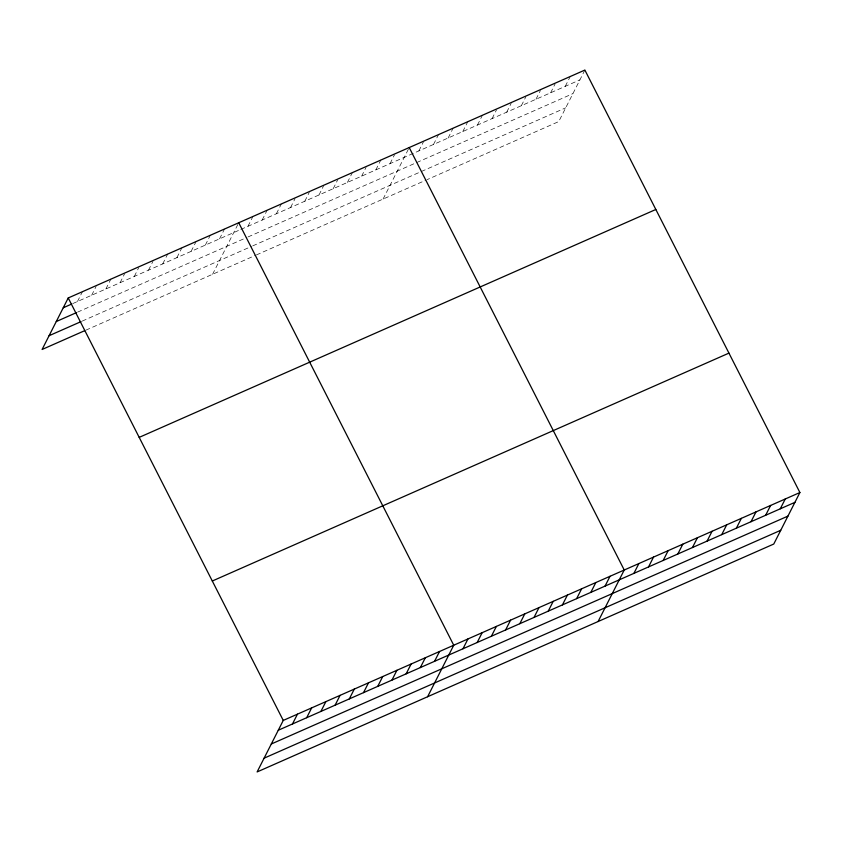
<?xml version="1.0" encoding="UTF-8"?>
<svg xmlns="http://www.w3.org/2000/svg" width="842" height="842" viewBox="0 0 842 842"><rect width="100%" height="100%" fill="white"/><g stroke="black" fill="none" stroke-linecap="round" stroke-linejoin="round"><path stroke-width="0.63" stroke-dasharray="4.21 3.16" d="M77.464 301.51L82.442 291.69M91.673 295.237L96.093 286.512M105.881 288.974L110.86 279.155M120.08 282.702L124.511 273.976M134.288 276.439L138.72 267.714M148.497 270.177L152.928 261.441M162.706 263.904L167.684 254.084M176.915 257.641L181.893 247.822M191.123 251.369L196.102 241.549M205.332 245.106L210.311 235.286M219.541 238.833L224.519 229.024M212.594 274.26L238.728 222.751M247.958 226.298L252.937 216.489M262.157 220.036L267.146 210.216M276.365 213.763L281.354 203.953M290.574 207.5L295.005 198.775M304.783 201.227L309.214 192.502M318.992 194.965L323.423 186.24M333.2 188.703L337.631 179.977M347.409 182.43L352.388 172.61M361.618 176.167L366.038 167.442M375.827 169.895L380.805 160.085M390.035 163.632L394.456 154.907M383.089 199.059L409.223 147.55M418.874 150.907L423.305 142.182M433.514 144.445L438.493 134.636M448.154 137.993L453.133 128.173M462.795 131.531L467.773 121.722M477.435 125.079L482.413 115.259M492.065 118.617L496.496 109.892M506.705 112.165L511.136 103.44M521.345 105.703L525.776 96.977M535.986 99.251L540.406 90.526M550.626 92.788L555.046 84.063M565.256 86.337L570.244 76.517M584.874 70.065L558.741 121.574L426.999 179.683M72.728 303.594L239.665 229.961M240.854 229.434L579.896 79.874M77.58 312.129L246.895 237.455M248.074 236.928L572.918 93.641M82.232 321.086L251.537 246.401M252.726 245.885L565.729 107.818M85.905 330.148L255.221 255.463M256.4 254.937L425.873 180.188"/><path stroke-width="1.26" d="M799.9 492.528L283.259 720.426L257.126 771.935L773.766 544.037L799.9 492.528L584.874 70.065L68.234 297.963L42.1 349.472L84.726 330.664M292.479 723.973L297.458 714.163M306.688 717.71L311.666 707.89M320.897 711.437L325.875 701.628M335.105 705.175L340.084 695.355M349.314 698.913L354.293 689.093M363.523 692.64L368.501 682.82M377.732 686.377L382.71 676.558M391.94 680.104L396.919 670.285M406.149 673.842L411.128 664.022M420.347 667.569L425.336 657.76M434.556 661.307L439.535 651.487M427.61 696.734L453.743 645.225L238.728 222.751M462.974 648.772L467.952 638.952M477.182 642.499L482.161 632.689M491.391 636.236L496.37 626.416M505.6 629.974L510.578 620.154M519.809 623.701L524.787 613.881M534.017 617.439L538.996 607.619M548.226 611.166L553.205 601.346M562.424 604.903L567.413 595.083M576.633 598.63L581.622 588.821M590.842 592.368L595.82 582.548M605.051 586.095L610.029 576.286M598.104 621.522L624.238 570.013L409.223 147.55M633.9 573.37L638.878 563.561M648.54 566.919L653.518 557.099M663.18 560.456L668.159 550.647M677.81 554.004L682.799 544.185M692.45 547.542L697.429 537.733M707.091 541.09L712.069 531.27M721.731 534.628L726.709 524.819M736.371 528.176L741.349 518.356M751.001 521.714L755.99 511.904M765.641 515.262L770.619 505.442M780.281 508.8L785.26 498.99M63.255 307.772L71.538 304.12M56.277 321.539L76.401 312.656M49.078 335.716L81.053 321.612M139.193 437.377L655.834 209.479M212.3 581.012L728.94 353.114M278.27 730.246L794.922 502.348M271.292 744.002L787.944 516.104M264.104 758.179L780.744 530.281M68.234 297.963L283.259 720.426"/></g></svg>
